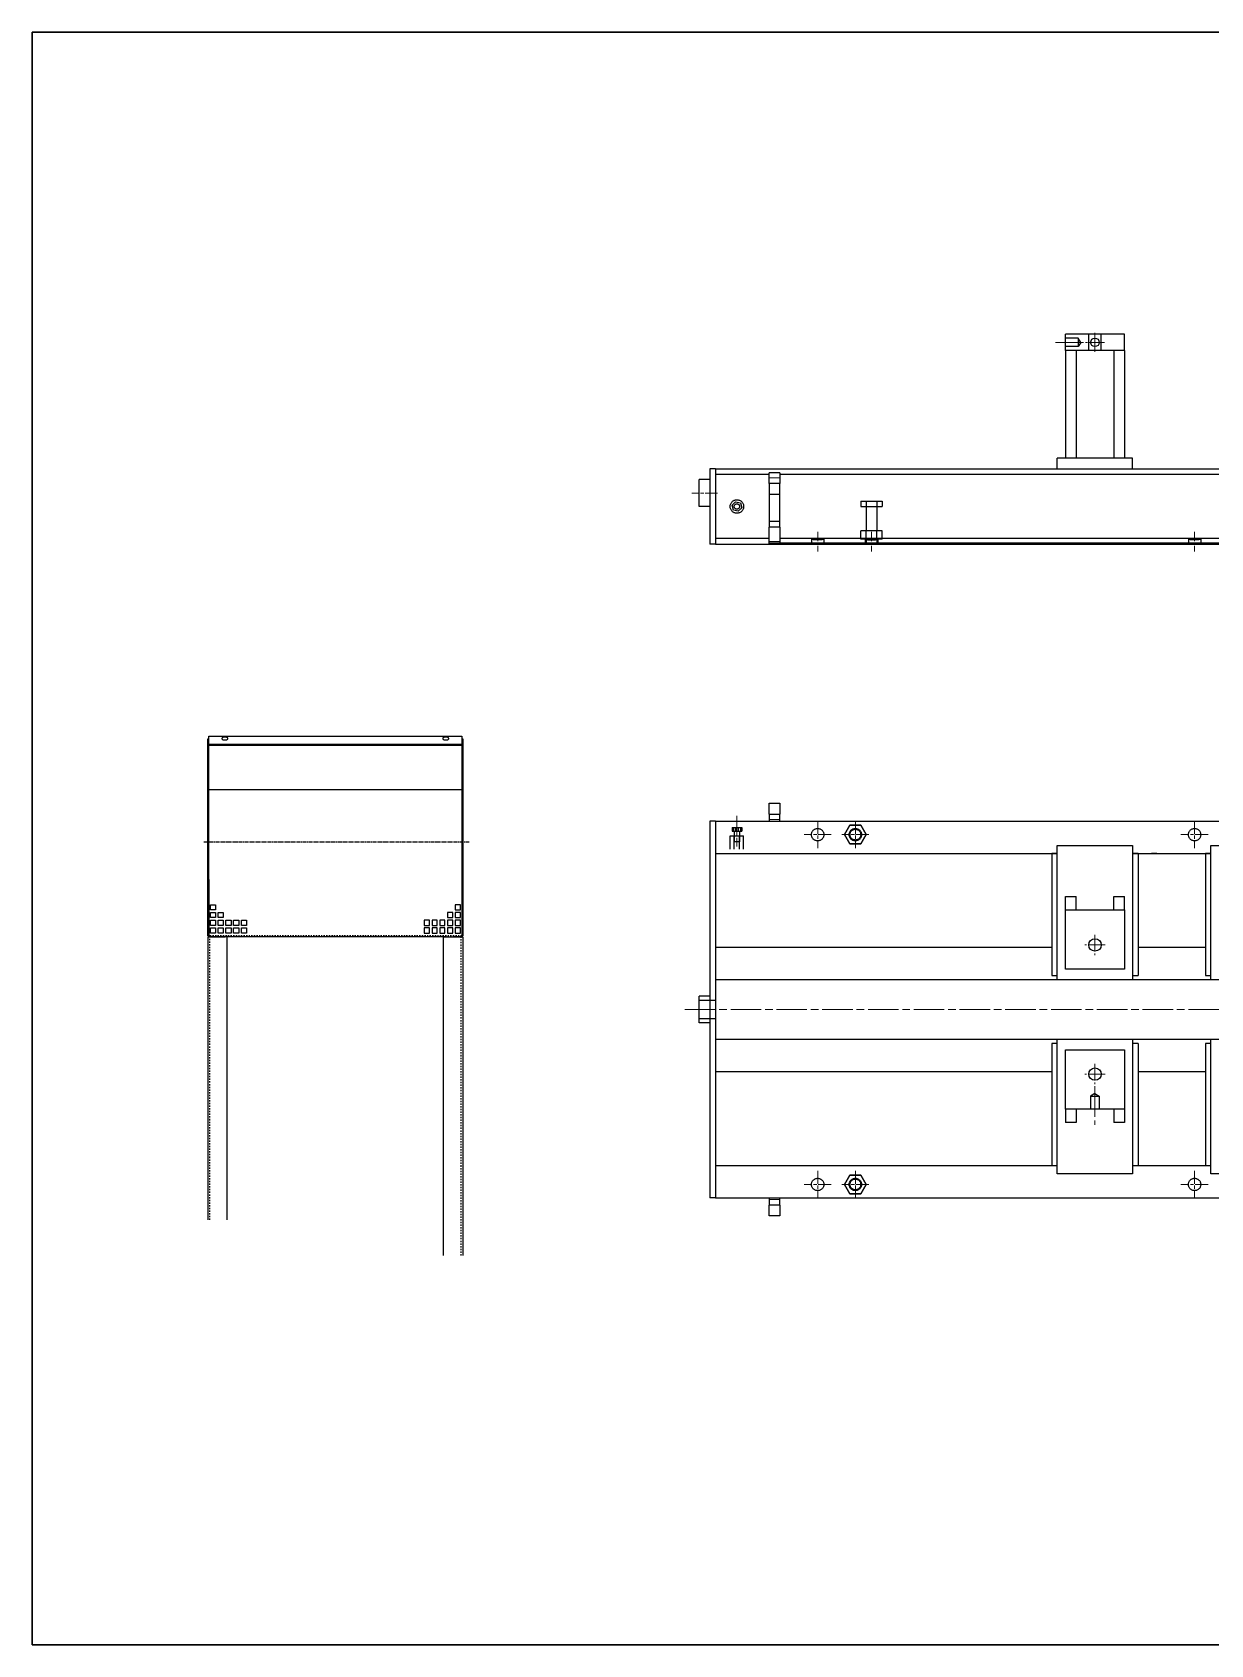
# Model space of a CAD drawing. Header units: millimetres. Extents: x 1235 to 3468, y -658 to 307.
# Drawn here: x 1865 to 2083.8, y 7.5 to 307.1 of the extents above; entities that cross this region are included whole.
import ezdxf

# ---------------------------------------------------------------- set-up
doc = ezdxf.new("R2010")
doc.units = ezdxf.units.MM
for name, pattern in [('CENTRE', [1.125, 0.75, -0.125, 0.125, -0.125]), ('CHAIN', [0.3543, 0.2362, -0.0295, 0.0591, -0.0295]), ('DASHED', [0.75, 0.5, -0.25]), ('DOTTED_THIN', [0.5, 0.25, -0.25]), ('SOLID_MEDIUM', [0]), ('SOLID_THIN', [0])]:
    doc.linetypes.add(name, pattern=pattern)
doc.layers.get('0').update_dxf_attribs({"color": 255, "lineweight": 30})
doc.layers.add('11', color=3, linetype='Continuous')
for name, color, linetype, lineweight in [('AM_0', 7, 'Continuous', 30), ('Visible Narrow (ISO)-1', 7, 'Continuous', 25), ('中心标记 (ISO)', 7, 'Continuous', 18), ('中心线 (ISO)', 7, 'Continuous', 18), ('可见 (ISO)', 7, 'Continuous', 25), ('隐藏 (ISO)', 7, 'DASHED', 25), ('隐藏窄的 (ISO)', 7, 'DASHED', 18)]:
    doc.layers.add(name, color=color, linetype=linetype, lineweight=lineweight)

# ---------------------------------------------------------------- blocks, each defined once
blk = doc.blocks.new('MEDCLUMP_SET_5284_')
at = {"layer": '11', "color": 172, "linetype": 'SOLID_THIN'}
for points in [[(691.29, 570.52), (691.29, 571.52), (690.29, 571.52), (690.29, 570.52)], [(692.79, 572.02), (692.79, 573.02), (691.79, 573.02), (691.79, 572.02)], [(692.79, 570.52), (692.79, 571.52), (691.79, 571.52), (691.79, 570.52)], [(686.79, 569.02), (686.79, 570.02), (686.29, 570.02), (685.79, 570.02), (685.79, 569.02)], [(686.79, 567.52), (686.79, 568.52), (685.79, 568.52), (685.79, 567.52)], [(688.29, 569.02), (688.29, 570.02), (687.79, 570.02), (687.29, 570.02), (687.29, 569.02)], [(688.29, 567.52), (688.29, 568.52), (687.29, 568.52), (687.29, 567.52)], [(689.79, 569.02), (689.79, 570.02), (688.79, 570.02), (688.79, 569.02)], [(689.79, 567.52), (689.79, 568.52), (688.79, 568.52), (688.79, 567.52)], [(691.29, 569.02), (691.29, 570.02), (690.29, 570.02), (690.29, 569.02)], [(691.29, 567.52), (691.29, 568.52), (690.29, 568.52), (690.29, 567.52)], [(692.79, 569.02), (692.79, 570.02), (691.79, 570.02), (691.79, 569.02)], [(692.79, 567.52), (692.79, 568.52), (691.79, 568.52), (691.79, 567.52)]]:
    blk.add_lwpolyline(points, close=True, dxfattribs=at)
blk = doc.blocks.new('MEDCLUMP_SET_5312_')
at = {"layer": '11', "color": 92, "linetype": 'SOLID_MEDIUM'}
blk.add_lwpolyline([(690.53, 605.18), (690.53, 605.21), (690.52, 605.24), (690.5, 605.27), (690.48, 605.3), (690.45, 605.33), (690.41, 605.35), (690.36, 605.38), (690.31, 605.4), (690.25, 605.42), (690.19, 605.43), (690.13, 605.45), (690.06, 605.45), (690, 605.46), (689.94, 605.46), (689.88, 605.46), (689.82, 605.45), (689.75, 605.45), (689.69, 605.43), (689.63, 605.42), (689.57, 605.4), (689.52, 605.38), (689.47, 605.35), (689.43, 605.33), (689.4, 605.3), (689.38, 605.27), (689.36, 605.24), (689.35, 605.21), (689.35, 605.18), (689.35, 605.15), (689.36, 605.12), (689.38, 605.09), (689.4, 605.06), (689.43, 605.03), (689.47, 605), (689.52, 604.98), (689.57, 604.96), (689.63, 604.94), (689.69, 604.92), (689.75, 604.91), (689.82, 604.9), (689.88, 604.9), (689.94, 604.9), (690, 604.9), (690.06, 604.9), (690.13, 604.91), (690.19, 604.92), (690.25, 604.94), (690.31, 604.96), (690.36, 604.98), (690.41, 605), (690.45, 605.03), (690.48, 605.06), (690.5, 605.09), (690.52, 605.12), (690.53, 605.15), (690.53, 605.18)], dxfattribs=at)
blk = doc.blocks.new('MEDCLUMP_SET_5314_')
at = {"layer": '11', "color": 92, "linetype": 'SOLID_MEDIUM'}
for p, q in [((693.06, 604.02), (644.09, 604.02)), ((693.06, 603.84), (644.09, 603.84)), ((693.26, 595.26), (643.89, 595.26)), ((693.06, 577.89), (693.06, 566.81)), ((645.6, 566.81), (644.43, 566.81)), ((689.89, 566.81), (647.26, 566.81)), ((692.73, 566.81), (691.55, 566.81)), ((693.06, 566.81), (692.73, 566.81))]:
    blk.add_line(p, q, dxfattribs=at)
at = {"layer": '11', "color": 172, "linetype": 'CENTRE'}
blk.add_line((694.49, 585.14), (643.04, 585.14), dxfattribs=at)
at = {"layer": '11', "color": 172, "linetype": 'DOTTED_THIN'}
for p, q in [((693.06, 567.01), (644.09, 567.01)), ((691.55, 566.81), (689.89, 566.81))]:
    blk.add_line(p, q, dxfattribs=at)
at = {"layer": '11', "color": 92, "linetype": 'SOLID_MEDIUM'}
for points in [[(644.09, 577.89), (644.09, 605.64), (693.06, 605.64), (693.06, 577.89)], [(643.89, 577.89), (643.89, 605.11), (644.09, 605.11)], [(693.06, 605.11), (693.26, 605.11), (693.26, 577.89)], [(644.09, 567.01), (643.89, 567.01), (643.89, 577.89)], [(644.09, 577.89), (644.09, 566.81), (647.26, 566.81)], [(693.26, 577.89), (693.26, 567.01), (693.06, 567.01)]]:
    blk.add_lwpolyline(points, dxfattribs=at)
blk = doc.blocks.new('MEDCLUMP_SET_5332_')
at = {"layer": '11', "color": 92, "linetype": 'SOLID_MEDIUM'}
blk.add_lwpolyline([(647.81, 605.18), (647.8, 605.21), (647.79, 605.24), (647.78, 605.27), (647.75, 605.3), (647.72, 605.33), (647.68, 605.35), (647.63, 605.38), (647.58, 605.4), (647.52, 605.42), (647.46, 605.43), (647.4, 605.45), (647.34, 605.45), (647.27, 605.46), (647.21, 605.46), (647.15, 605.46), (647.09, 605.45), (647.03, 605.45), (646.96, 605.43), (646.9, 605.42), (646.84, 605.4), (646.79, 605.38), (646.75, 605.35), (646.71, 605.33), (646.67, 605.3), (646.65, 605.27), (646.63, 605.24), (646.62, 605.21), (646.62, 605.18), (646.62, 605.15), (646.63, 605.12), (646.65, 605.09), (646.67, 605.06), (646.71, 605.03), (646.75, 605), (646.79, 604.98), (646.84, 604.96), (646.9, 604.94), (646.96, 604.92), (647.03, 604.91), (647.09, 604.9), (647.15, 604.9), (647.21, 604.9), (647.27, 604.9), (647.34, 604.9), (647.4, 604.91), (647.46, 604.92), (647.52, 604.94), (647.58, 604.96), (647.63, 604.98), (647.68, 605), (647.72, 605.03), (647.75, 605.06), (647.78, 605.09), (647.79, 605.12), (647.8, 605.15), (647.81, 605.18)], dxfattribs=at)
blk = doc.blocks.new('MEDCLUMP_SET_5334_')
at = {"layer": '11', "color": 172, "linetype": 'SOLID_THIN'}
for points in [[(644.4, 572.01), (644.4, 573.01), (645.4, 573.01), (645.4, 572.01)], [(644.4, 570.51), (644.4, 571.51), (645.4, 571.51), (645.4, 570.51)], [(645.9, 570.51), (645.9, 571.51), (646.9, 571.51), (646.9, 570.51)], [(644.4, 569.01), (644.4, 570.01), (645.4, 570.01), (645.4, 569.01)], [(644.4, 567.51), (644.4, 568.51), (645.4, 568.51), (645.4, 567.51)], [(645.9, 569.01), (645.9, 570.01), (646.9, 570.01), (646.9, 569.01)], [(645.9, 567.51), (645.9, 568.51), (646.9, 568.51), (646.9, 567.51)], [(647.4, 569.01), (647.4, 570.01), (648.4, 570.01), (648.4, 569.01)], [(647.4, 567.51), (647.4, 568.51), (648.4, 568.51), (648.4, 567.51)], [(648.9, 569.01), (648.9, 570.01), (649.4, 570.01), (649.9, 570.01), (649.9, 569.01)], [(648.9, 567.51), (648.9, 568.51), (649.9, 568.51), (649.9, 567.51)], [(650.4, 569.01), (650.4, 570.01), (650.9, 570.01), (651.4, 570.01), (651.4, 569.01)], [(650.4, 567.51), (650.4, 568.51), (651.4, 568.51), (651.4, 567.51)]]:
    blk.add_lwpolyline(points, close=True, dxfattribs=at)

msp = doc.modelspace()

# ---------------------------------------------------------------- linework, layer by layer
at = {"layer": '11', "color": 92, "linetype": 'SOLID_MEDIUM'}
for p, q in [((1901.147, 139.059), (1897.547, 139.059)), ((1897.547, 139.059), (1897.547, 86.451)), ((1901.147, 86.451), (1901.147, 139.059)), ((1941.347, 79.842), (1941.347, 139.059)), ((1941.347, 139.059), (1944.947, 139.059)), ((1944.947, 139.059), (1944.947, 79.842))]:
    msp.add_line(p, q, dxfattribs=at)
at = {"layer": '11', "color": 172, "linetype": 'DOTTED_THIN'}
for p, q in [((1897.907, 86.451), (1897.907, 139.059)), ((1944.586, 79.842), (1944.586, 139.059))]:
    msp.add_line(p, q, dxfattribs=at)
at = {"layer": 'AM_0'}
msp.add_lwpolyline([(1864.958, 307.127), (2328.115, 307.127), (2328.115, 7.51), (1864.958, 7.51)], close=True, dxfattribs=at)
at = {"layer": 'Visible Narrow (ISO)-1'}
for p, q in [((2001.83, 224.925), (1991.83, 224.925)), ((2208.83, 224.925), (2003.83, 224.925)), ((2003.83, 223.258), (2001.83, 223.258)), ((1991.83, 213.094), (2001.83, 213.094)), ((2003.83, 215.158), (2001.83, 215.158)), ((2003.83, 213.094), (2018.829, 213.094)), ((2022.831, 213.094), (2088.829, 213.094)), ((2003.83, 212.23), (2239.83, 212.23)), ((2001.83, 161.856), (2003.83, 161.856)), ((2003.83, 89.219), (2001.83, 89.219))]:
    msp.add_line(p, q, dxfattribs=at)
at = {"layer": '中心标记 (ISO)', "linetype": 'CHAIN', "ltscale": 11.804675}
for p, q in [((2064.075, 249.509), (2060.585, 249.509)), ((2062.33, 251.255), (2062.33, 247.764))]:
    msp.add_line(p, q, dxfattribs=at)
at = {"layer": '中心标记 (ISO)', "linetype": 'CHAIN', "ltscale": 11.544912}
msp.add_line((1995.83, 161.555), (1995.83, 155.84), dxfattribs=at)
at = {"layer": '中心标记 (ISO)', "linetype": 'CHAIN', "ltscale": 10.202805}
for p, q in [((2010.83, 160.562), (2010.83, 155.512)), ((2017.83, 160.562), (2017.83, 155.512)), ((2080.83, 160.562), (2080.83, 155.512)), ((2013.355, 158.037), (2008.305, 158.037)), ((2020.355, 158.037), (2015.305, 158.037)), ((2083.355, 158.037), (2078.305, 158.037)), ((2013.355, 93.037), (2008.305, 93.037)), ((2010.83, 95.562), (2010.83, 90.512)), ((2020.355, 93.037), (2015.305, 93.037)), ((2017.83, 95.562), (2017.83, 90.512)), ((2083.355, 93.037), (2078.305, 93.037)), ((2080.83, 95.562), (2080.83, 90.512))]:
    msp.add_line(p, q, dxfattribs=at)
at = {"layer": '中心标记 (ISO)', "linetype": 'CHAIN', "ltscale": 13.091944}
for p, q in [((2062.33, 139.433), (2062.33, 135.642)), ((2064.226, 137.537), (2060.434, 137.537)), ((2062.33, 115.433), (2062.33, 111.642)), ((2064.226, 113.537), (2060.434, 113.537))]:
    msp.add_line(p, q, dxfattribs=at)
at = {"layer": '中心线 (ISO)', "linetype": 'CHAIN', "ltscale": 23.990969}
for p, q in [((2060.205, 249.509), (2055.004, 249.509)), ((1986.179, 125.537), (2244.384, 125.537)), ((2062.33, 111.293), (2062.33, 104.09))]:
    msp.add_line(p, q, dxfattribs=at)
at = {"layer": '中心线 (ISO)', "linetype": 'CHAIN', "ltscale": 11.617068}
msp.add_line((2062.33, 247.764), (2062.33, 251.255), dxfattribs=at)
at = {"layer": '中心线 (ISO)', "linetype": 'CHAIN', "ltscale": 9.596691}
msp.add_line((1992.205, 221.509), (1987.455, 221.509), dxfattribs=at)
at = {"layer": '中心线 (ISO)', "linetype": 'CHAIN', "ltscale": 7.374465}
for p, q in [((2010.83, 214.285), (2010.83, 210.634)), ((2020.83, 214.285), (2020.83, 210.634)), ((2080.83, 214.285), (2080.83, 210.634))]:
    msp.add_line(p, q, dxfattribs=at)
at = {"layer": '可见 (ISO)'}
for p, q in [((2056.83, 248.009), (2056.83, 251.009)), ((2067.83, 251.009), (2056.83, 251.009)), ((2067.83, 248.009), (2067.83, 251.009)), ((2067.83, 248.009), (2056.83, 248.009)), ((2056.83, 248.009), (2056.83, 228.009)), ((2058.83, 248.009), (2056.83, 248.009)), ((2058.83, 248.009), (2058.83, 228.009)), ((2065.83, 248.009), (2065.83, 228.009)), ((2067.83, 248.009), (2065.83, 248.009)), ((2067.83, 248.009), (2067.83, 228.009)), ((2069.33, 228.009), (2055.33, 228.009)), ((2055.33, 226.009), (2055.33, 228.009)), ((2069.33, 226.009), (2069.33, 228.009)), ((1990.83, 226.009), (1990.83, 212.009)), ((1991.83, 226.009), (1990.83, 226.009)), ((1991.83, 226.009), (1991.83, 212.009)), ((1991.83, 226.009), (2239.83, 226.009)), ((1991.83, 226.009), (1991.83, 225.789)), ((2003.83, 225.258), (2001.83, 225.258)), ((2001.83, 223.258), (2001.83, 225.258)), ((2003.83, 225.258), (2003.83, 223.258)), ((1988.83, 219.009), (1988.83, 224.009)), ((1990.83, 224.009), (1988.83, 224.009)), ((2001.83, 223.258), (2001.83, 215.158)), ((2003.83, 215.158), (2003.83, 223.258)), ((1990.83, 219.009), (1988.83, 219.009)), ((2018.83, 220.009), (2018.83, 219.009)), ((2018.83, 220.009), (2019.83, 220.009)), ((2018.83, 219.009), (2019.83, 219.009)), ((2019.83, 220.009), (2019.83, 219.009)), ((2019.83, 220.009), (2021.83, 220.009)), ((2019.83, 219.009), (2021.83, 219.009)), ((2019.83, 219.009), (2019.83, 214.459)), ((2021.83, 220.009), (2021.83, 219.009)), ((2021.83, 220.009), (2022.83, 220.009)), ((2021.83, 219.009), (2022.83, 219.009)), ((2021.83, 219.009), (2021.83, 214.459)), ((2022.83, 220.009), (2022.83, 219.009)), ((2001.83, 212.158), (2001.83, 215.158)), ((2003.83, 215.158), (2003.83, 212.158)), ((2019.83, 214.459), (2018.829, 214.459)), ((2018.829, 212.959), (2018.829, 214.459)), ((2019.83, 212.959), (2018.829, 212.959)), ((2021.83, 214.459), (2019.83, 214.459)), ((2019.83, 212.959), (2019.83, 214.459)), ((2021.83, 212.959), (2019.83, 212.959)), ((2019.83, 212.959), (2019.83, 212.853)), ((2021.83, 212.959), (2021.83, 214.459)), ((2022.831, 214.459), (2021.83, 214.459)), ((2022.831, 212.959), (2021.83, 212.959)), ((2021.83, 212.959), (2021.83, 212.853)), ((2022.831, 212.959), (2022.831, 214.459)), ((1991.83, 212.009), (1990.83, 212.009)), ((1991.83, 212.23), (1991.83, 212.009)), ((1991.83, 212.009), (2239.83, 212.009)), ((2003.83, 212.158), (2001.83, 212.158)), ((2001.83, 161.856), (2001.83, 163.856)), ((2001.83, 163.856), (2003.83, 163.856)), ((2001.83, 161.856), (2001.83, 160.537)), ((2003.83, 163.856), (2003.83, 161.856)), ((2003.83, 160.537), (2003.83, 161.856)), ((1991.83, 160.537), (1990.83, 160.537)), ((1990.83, 160.537), (1990.83, 90.537)), ((1991.83, 160.537), (1991.83, 90.537)), ((1991.83, 160.537), (2239.83, 160.537)), ((1991.83, 160.537), (1991.83, 154.537)), ((2055.33, 131.037), (2055.33, 156.037)), ((2055.33, 156.037), (2069.33, 156.037)), ((2069.33, 156.037), (2069.33, 131.037)), ((2083.83, 131.037), (2083.83, 156.037)), ((2083.83, 156.037), (2097.83, 156.037)), ((1991.83, 154.537), (2055.33, 154.537)), ((2055.33, 154.537), (2054.33, 154.537)), ((2054.33, 154.537), (2054.33, 131.837)), ((2069.33, 154.537), (2083.83, 154.537)), ((2070.33, 154.537), (2069.33, 154.537)), ((2070.33, 154.537), (2070.33, 131.837)), ((2073.83, 154.537), (2072.83, 154.537)), ((2083.83, 154.537), (2082.83, 154.537)), ((2082.83, 154.537), (2082.83, 131.837)), ((2056.83, 146.537), (2058.83, 146.537)), ((2056.83, 144.037), (2056.83, 146.537)), ((2056.83, 133.037), (2056.83, 144.037)), ((2056.83, 144.037), (2067.83, 144.037)), ((2058.83, 144.037), (2058.83, 146.537)), ((2065.83, 146.537), (2067.83, 146.537)), ((2065.83, 144.037), (2065.83, 146.537)), ((2067.83, 144.037), (2067.83, 146.537)), ((2067.83, 144.037), (2067.83, 133.037)), ((2054.33, 137.037), (1991.83, 137.037)), ((1991.83, 137.037), (1991.83, 131.037)), ((2082.83, 137.037), (2070.33, 137.037)), ((2054.33, 131.837), (2055.33, 131.837)), ((2067.83, 133.037), (2056.83, 133.037)), ((2069.33, 131.837), (2070.33, 131.837)), ((2082.83, 131.837), (2083.83, 131.837)), ((2055.33, 131.037), (1991.83, 131.037)), ((2069.33, 131.037), (2055.33, 131.037)), ((2083.83, 131.037), (2069.33, 131.037)), ((2097.83, 131.037), (2083.83, 131.037)), ((1988.83, 123.037), (1988.83, 128.037)), ((1990.83, 128.037), (1988.83, 128.037)), ((1990.83, 123.037), (1988.83, 123.037)), ((1991.83, 120.037), (2058.83, 120.037)), ((1991.83, 120.037), (1991.83, 114.037)), ((2055.33, 95.037), (2055.33, 120.037)), ((2055.33, 120.037), (2069.33, 120.037)), ((2069.33, 120.037), (2083.83, 120.037)), ((2069.33, 120.037), (2069.33, 95.037)), ((2083.83, 95.037), (2083.83, 120.037)), ((2083.83, 120.037), (2097.83, 120.037)), ((2055.33, 119.237), (2054.33, 119.237)), ((2054.33, 119.237), (2054.33, 96.537)), ((2056.83, 107.037), (2056.83, 118.037)), ((2056.83, 118.037), (2067.83, 118.037)), ((2067.83, 118.037), (2067.83, 107.037)), ((2070.33, 119.237), (2069.33, 119.237)), ((2070.33, 119.237), (2070.33, 96.537)), ((2083.83, 119.237), (2082.83, 119.237)), ((2082.83, 119.237), (2082.83, 96.537)), ((1991.83, 114.037), (2054.33, 114.037)), ((2070.33, 114.037), (2082.83, 114.037)), ((2067.83, 107.037), (2056.83, 107.037)), ((2056.83, 107.037), (2056.83, 104.537)), ((2058.83, 107.037), (2058.83, 104.537)), ((2065.83, 107.037), (2065.83, 104.537)), ((2067.83, 107.037), (2067.83, 104.537)), ((2058.83, 104.537), (2056.83, 104.537)), ((2067.83, 104.537), (2065.83, 104.537)), ((1991.83, 96.537), (2055.33, 96.537)), ((1991.83, 96.537), (1991.83, 90.537)), ((2054.33, 96.537), (2055.33, 96.537)), ((2069.33, 96.537), (2083.83, 96.537)), ((2069.33, 96.537), (2070.33, 96.537)), ((2082.83, 96.537), (2083.83, 96.537)), ((2069.33, 95.037), (2055.33, 95.037)), ((2097.83, 95.037), (2083.83, 95.037)), ((1991.83, 90.537), (1990.83, 90.537)), ((1991.83, 90.537), (2239.83, 90.537)), ((2001.83, 90.537), (2001.83, 89.219)), ((2003.83, 89.219), (2003.83, 90.537)), ((2001.83, 87.219), (2001.83, 89.219)), ((2003.83, 87.219), (2001.83, 87.219)), ((2003.83, 89.219), (2003.83, 87.219))]:
    msp.add_line(p, q, dxfattribs=at)
for centre, radius in [((2062.33, 249.509), 0.8), ((2062.33, 137.537), 1.15), ((2062.33, 113.537), 1.15)]:
    msp.add_circle(centre, radius, dxfattribs=at)
for centre in [(2010.83, 212.91), (2080.83, 212.91)]:
    msp.add_ellipse(centre, major_axis=(1.15, 0), ratio=0.0998133, dxfattribs=at)
msp.add_ellipse((2020.83, 212.91), major_axis=(1.15, 0), ratio=0.0998133, start_param=2.6917958, end_param=6.7329822, dxfattribs=at)
at = {"layer": '隐藏 (ISO)', "ltscale": 8.311303}
for p, q in [((2059.23, 250.309), (2056.83, 250.309)), ((2059.23, 248.709), (2056.83, 248.709)), ((2061.53, 109.437), (2061.53, 107.037)), ((2063.13, 109.437), (2063.13, 107.037))]:
    msp.add_line(p, q, dxfattribs=at)
at = {"layer": '隐藏 (ISO)', "ltscale": 8.703581}
for p, q in [((2059.23, 250.309), (2059.23, 248.709)), ((2061.53, 109.437), (2063.13, 109.437))]:
    msp.add_line(p, q, dxfattribs=at)
at = {"layer": '隐藏 (ISO)', "ltscale": 3.23202}
for p, q in [((2059.711, 249.509), (2059.23, 250.309)), ((2059.711, 249.509), (2059.23, 248.709)), ((2062.33, 109.918), (2061.53, 109.437)), ((2062.33, 109.918), (2063.13, 109.437))]:
    msp.add_line(p, q, dxfattribs=at)
at = {"layer": '隐藏 (ISO)', "ltscale": 10.389154}
for p, q in [((2061.18, 248.009), (2061.18, 251.009)), ((2063.48, 248.009), (2063.48, 251.009))]:
    msp.add_line(p, q, dxfattribs=at)
at = {"layer": '隐藏 (ISO)', "ltscale": 3.198961}
for p, q in [((1994.933, 219.229), (1995.572, 219.896)), ((1995.191, 218.342), (1994.933, 219.229)), ((1995.572, 219.896), (1996.469, 219.676)), ((1996.727, 218.79), (1996.088, 218.123)), ((1996.469, 219.676), (1996.727, 218.79)), ((1996.088, 218.123), (1995.191, 218.342)), ((1994.933, 159.337), (1995.572, 159.337)), ((1995.572, 159.337), (1996.469, 159.337)), ((1996.469, 159.337), (1996.727, 159.337)), ((1994.933, 158.697), (1995.572, 158.697)), ((1995.572, 158.697), (1996.469, 158.697)), ((1996.469, 158.697), (1996.727, 158.697))]:
    msp.add_line(p, q, dxfattribs=at)
at = {"layer": '隐藏 (ISO)', "ltscale": 6.926069}
for p, q in [((2003.83, 221.208), (2001.83, 221.208)), ((2003.83, 216.208), (2001.83, 216.208)), ((1995.33, 158.697), (1995.33, 156.697)), ((1996.33, 158.697), (1996.33, 156.697)), ((1990.83, 127.237), (1988.83, 127.237)), ((1990.83, 123.837), (1988.83, 123.837))]:
    msp.add_line(p, q, dxfattribs=at)
at = {"layer": '隐藏 (ISO)', "ltscale": 3.117}
for p, q in [((2009.68, 212.91), (2009.68, 212.009)), ((2011.98, 212.91), (2011.98, 212.009)), ((2019.68, 212.91), (2019.68, 212.009)), ((2021.98, 212.91), (2021.98, 212.009)), ((2079.68, 212.91), (2079.68, 212.009)), ((2081.98, 212.91), (2081.98, 212.009))]:
    msp.add_line(p, q, dxfattribs=at)
at = {"layer": '隐藏 (ISO)', "ltscale": 2.920702}
for p, q in [((2019.83, 212.853), (2019.83, 212.009)), ((2021.83, 212.853), (2021.83, 212.009))]:
    msp.add_line(p, q, dxfattribs=at)
at = {"layer": '隐藏 (ISO)', "ltscale": 2.216274}
for p, q in [((1994.933, 159.337), (1994.933, 158.697)), ((1995.191, 159.337), (1995.191, 158.697)), ((1995.572, 159.337), (1995.572, 158.697)), ((1996.088, 159.337), (1996.088, 158.697)), ((1996.469, 159.337), (1996.469, 158.697)), ((1996.727, 159.337), (1996.727, 158.697))]:
    msp.add_line(p, q, dxfattribs=at)
at = {"layer": '隐藏 (ISO)', "ltscale": 6.928129}
for p, q in [((2015.829, 158.037), (2016.83, 159.77)), ((2016.83, 159.77), (2018.83, 159.77)), ((2018.83, 159.77), (2019.831, 158.037)), ((2016.83, 156.305), (2015.829, 158.037)), ((2018.83, 156.305), (2016.83, 156.305)), ((2019.831, 158.037), (2018.83, 156.305)), ((2015.829, 93.037), (2016.83, 94.77)), ((2016.83, 91.305), (2015.829, 93.037)), ((2016.83, 94.77), (2018.83, 94.77)), ((2018.83, 94.77), (2019.831, 93.037)), ((2019.831, 93.037), (2018.83, 91.305)), ((2018.83, 91.305), (2016.83, 91.305))]:
    msp.add_line(p, q, dxfattribs=at)
at = {"layer": '隐藏 (ISO)', "ltscale": 6.927099}
for p, q in [((2016.83, 159.77), (2015.83, 158.037)), ((2018.83, 159.77), (2016.83, 159.77)), ((2019.83, 158.037), (2018.83, 159.77)), ((2015.83, 158.037), (2016.83, 156.305)), ((2016.83, 156.305), (2018.83, 156.305)), ((2018.83, 156.305), (2019.83, 158.037)), ((2016.83, 94.77), (2015.83, 93.037)), ((2015.83, 93.037), (2016.83, 91.305)), ((2018.83, 94.77), (2016.83, 94.77)), ((2019.83, 93.037), (2018.83, 94.77)), ((2018.83, 91.305), (2019.83, 93.037)), ((2016.83, 91.305), (2018.83, 91.305))]:
    msp.add_line(p, q, dxfattribs=at)
at = {"layer": '隐藏 (ISO)', "ltscale": 17.271368}
msp.add_line((1994.58, 157.837), (1997.08, 157.837), dxfattribs=at)
at = {"layer": '隐藏 (ISO)', "ltscale": 8.657612}
for p, q in [((1994.58, 155.337), (1994.58, 157.837)), ((1995.33, 155.337), (1995.33, 157.837)), ((1996.33, 155.337), (1996.33, 157.837)), ((1997.08, 155.337), (1997.08, 157.837))]:
    msp.add_line(p, q, dxfattribs=at)
at = {"layer": '隐藏 (ISO)', "ltscale": 5.439701}
msp.add_line((1996.33, 156.697), (1995.33, 156.697), dxfattribs=at)
at = {"layer": '隐藏 (ISO)', "ltscale": 3.462985}
for p, q in [((1991.83, 127.237), (1990.83, 127.237)), ((1991.83, 123.837), (1990.83, 123.837))]:
    msp.add_line(p, q, dxfattribs=at)
at = {"layer": '隐藏 (ISO)', "ltscale": 17.271368}
msp.add_circle((1995.83, 219.009), 1.25, dxfattribs=at)
at = {"layer": '隐藏 (ISO)', "ltscale": 13.817094}
msp.add_circle((1995.83, 219.009), 0.5, dxfattribs=at)
at = {"layer": '隐藏 (ISO)', "ltscale": 15.92916}
for centre in [(2010.83, 158.037), (2017.83, 158.037), (2080.83, 158.037), (2010.83, 93.037), (2017.83, 93.037), (2080.83, 93.037)]:
    msp.add_circle(centre, 1.15, dxfattribs=at)
at = {"layer": '隐藏 (ISO)', "ltscale": 18.422792}
for centre in [(2017.83, 158.037), (2017.83, 93.037)]:
    msp.add_circle(centre, 1, dxfattribs=at)
at = {"layer": '隐藏 (ISO)', "ltscale": 8.943219}
msp.add_ellipse((2020.83, 212.91), major_axis=(1.15, 0), ratio=0.0998133, start_param=0.4497969, end_param=2.6917958, dxfattribs=at)
at = {"layer": '隐藏窄的 (ISO)', "ltscale": 6.926069}
for p, q in [((2003.83, 224.329), (2001.83, 224.329)), ((2003.83, 212.49), (2001.83, 212.49)), ((2001.83, 212.23), (2003.83, 212.23)), ((2001.83, 160.856), (2003.83, 160.856)), ((2003.83, 90.219), (2001.83, 90.219))]:
    msp.add_line(p, q, dxfattribs=at)
at = {"layer": '隐藏窄的 (ISO)', "ltscale": 11.731802}
msp.add_line((2018.829, 213.094), (2022.831, 213.094), dxfattribs=at)

# ---------------------------------------------------------------- block references
at = {"xscale": 0.9599999999999455, "yscale": 0.9599999999999455, "zscale": 0.9599999999999455}
for name in ['MEDCLUMP_SET_5314_', 'MEDCLUMP_SET_5332_', 'MEDCLUMP_SET_5312_', 'MEDCLUMP_SET_5334_', 'MEDCLUMP_SET_5284_']:
    msp.add_blockref(name, (1279.413, -405.08), dxfattribs=at)

doc.saveas('drawing.dxf')
